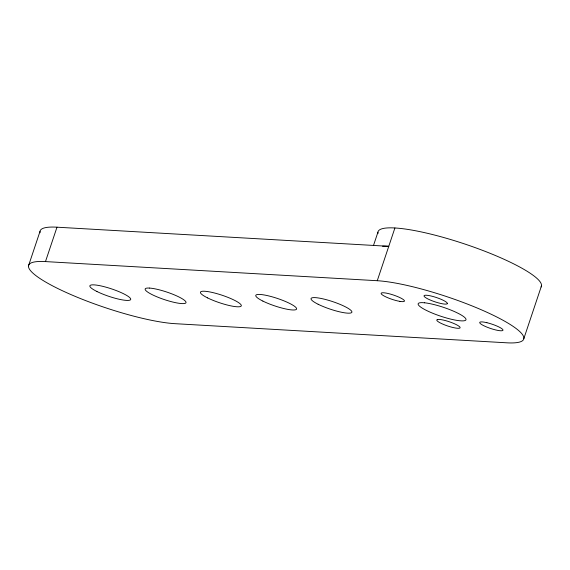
<?xml version="1.0" encoding="UTF-8"?>
<svg xmlns="http://www.w3.org/2000/svg" width="570" height="570" viewBox="0 0 570 570"><rect width="100%" height="100%" fill="white"/><g stroke="black" fill="none" stroke-linecap="round" stroke-linejoin="round"><path stroke-width="0.85" d="M28.5 265.827L40.014 231.42M45.479 261.587L377.262 280.718A86.113 15.839 18.5 0 1 492.01 314.647A86.113 15.839 18.5 0 1 506.873 342.812L175.09 323.682A86.113 15.839 18.5 0 1 60.342 289.752A86.113 15.839 18.5 0 1 45.479 261.587L56.993 227.188L388.776 246.318A86.113 15.839 18.5 0 0 382.541 246.212M373.464 245.549L377.931 232.204M377.262 280.718L394.91 227.971M523.851 338.58L541.5 285.827M378.003 233.536A86.113 15.839 18.5 0 1 462.028 243.098A86.113 15.839 18.5 0 1 541.065 286.995M40.078 232.752A86.113 15.839 18.5 0 1 56.993 227.188M447.272 303.717L446.474 304.067A12.305 2.266 18.5 0 1 426.396 298.124L424.878 297.098A12.305 2.266 18.5 0 1 434.183 296.828A12.305 2.266 18.5 0 1 447.272 303.717M437.653 319.471L436.862 319.813A12.305 2.266 18.5 0 0 449.944 326.703A12.305 2.266 18.5 0 0 459.256 326.432L457.731 325.406A12.305 2.266 18.5 0 0 437.653 319.471M149.383 288.064L147.63 288.042A21.532 3.962 18.5 0 0 153.095 295.103A21.532 3.962 18.5 0 0 179.628 303.375L181.78 303.589A21.532 3.962 18.5 0 0 178.068 296.543A21.532 3.962 18.5 0 0 149.383 288.064M424.693 302.805L422.327 302.642A25.215 4.638 18.5 0 0 425.562 309.987L428.483 311.412A25.215 4.638 18.5 0 0 459.434 320.725L461.807 320.889A25.215 4.638 18.5 0 0 458.572 313.543L455.651 312.118A25.215 4.638 18.5 0 0 424.693 302.805M399.898 301.38L397.254 300.839A12.305 2.266 18.5 0 1 381.209 293.771A12.305 2.266 18.5 0 1 394.355 295.338L397.297 296.45A12.305 2.266 18.5 0 1 399.898 301.38M486.88 322.698L484.236 322.157A12.305 2.266 18.5 0 0 486.837 327.08L489.78 328.192A12.305 2.266 18.5 0 0 502.918 329.759A12.305 2.266 18.5 0 0 486.88 322.698M262.856 301.074A21.532 3.962 18.5 0 0 296.279 309.446A21.532 3.962 18.5 0 0 269.389 296.087A21.532 3.962 18.5 0 0 262.856 301.074M318.153 304.266A21.532 3.962 18.5 0 0 351.576 312.631A21.532 3.962 18.5 0 0 324.686 299.271A21.532 3.962 18.5 0 0 318.153 304.266M96.964 291.512A21.532 3.962 18.5 0 0 130.388 299.877A21.532 3.962 18.5 0 0 103.498 286.518A21.532 3.962 18.5 0 0 96.964 291.512M207.558 297.889A21.532 3.962 18.5 0 0 240.982 306.254A21.532 3.962 18.5 0 0 214.092 292.894A21.532 3.962 18.5 0 0 207.558 297.889"/></g></svg>
